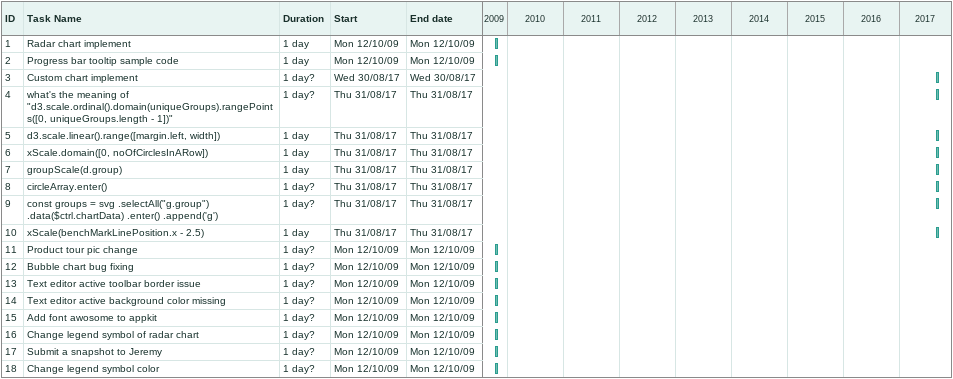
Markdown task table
| ID | Task | Duration | Start | Finish |
|---|---|---|---|---|
| 1 | Radar chart implement | 1d | 2009-10-12 | 2009-10-12 |
| 2 | Progress bar tooltip sample code | 1d | 2009-10-12 | 2009-10-12 |
| 3 | Custom chart implement | 1d? | 2017-08-30 | 2017-08-30 |
| 4 | what's the meaning of "d3.scale.ordinal().domain(uniqueGroups).rangePoints([0, uniqueGroups.length - 1])" | 1d? | 2017-08-31 | 2017-08-31 |
| 5 | d3.scale.linear().range([margin.left, width]) | 1d | 2017-08-31 | 2017-08-31 |
| 6 | xScale.domain([0, noOfCirclesInARow]) | 1d | 2017-08-31 | 2017-08-31 |
| 7 | groupScale(d.group) | 1d | 2017-08-31 | 2017-08-31 |
| 8 | circleArray.enter() | 1d? | 2017-08-31 | 2017-08-31 |
| 9 | const groups = svg .selectAll("g.group") .data($ctrl.chartData) .enter() .append('g') | 1d? | 2017-08-31 | 2017-08-31 |
| 10 | xScale(benchMarkLinePosition.x - 2.5) | 1d | 2017-08-31 | 2017-08-31 |
| 11 | Product tour pic change | 1d? | 2009-10-12 | 2009-10-12 |
| 12 | Bubble chart bug fixing | 1d? | 2009-10-12 | 2009-10-12 |
| 13 | Text editor active toolbar border issue | 1d? | 2009-10-12 | 2009-10-12 |
| 14 | Text editor active background color missing | 1d? | 2009-10-12 | 2009-10-12 |
| 15 | Add font awosome to appkit | 1d? | 2009-10-12 | 2009-10-12 |
| 16 | Change legend symbol of radar chart | 1d? | 2009-10-12 | 2009-10-12 |
| 17 | Submit a snapshot to Jeremy | 1d? | 2009-10-12 | 2009-10-12 |
| 18 | Change legend symbol color | 1d? | 2009-10-12 | 2009-10-12 |
